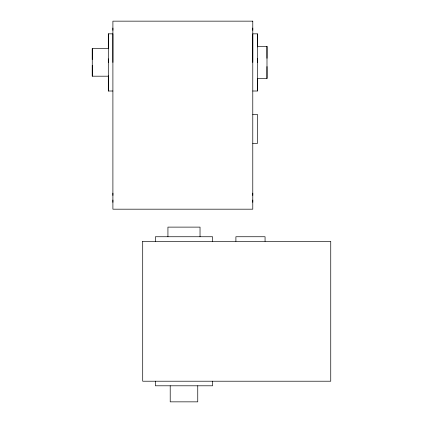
<?xml version="1.0" encoding="UTF-8"?>
<svg xmlns="http://www.w3.org/2000/svg" width="423" height="423" viewBox="0 0 423 423"><rect width="100%" height="100%" fill="white"/><g stroke="black" fill="none" stroke-linecap="round" stroke-linejoin="round"><path stroke-width="0.63" d="M108.309 75.728L108.309 76.193L92.256 76.193L92.256 65.406M92.256 59.447L92.256 48.656L108.309 48.656M112.899 91.008L108.309 91.008L108.309 76.716M108.309 62.424L108.309 33.84L112.899 33.84L112.899 62.424M112.899 202.305L112.899 200.016M112.899 195.426L112.899 193.137M112.899 30.324L112.899 28.029M155.4 381.213L155.4 385.797L212.568 385.797L212.568 381.213M155.4 241.332L155.4 236.743L212.568 236.743L212.568 241.332M167.931 236.743L167.931 227.114L200.031 227.114L200.031 236.743M170.21 385.797L170.21 401.85L197.753 401.85L197.753 385.797M235.902 241.332L235.902 236.743L265.062 236.743L265.062 241.332M252.78 202.305L252.78 200.016M252.78 195.426L252.78 193.137M252.78 62.424L252.78 33.84L257.364 33.84L257.364 46.921M252.78 30.324L252.78 28.029M252.78 91.008L257.364 91.008L257.364 78.678M257.364 62.424L257.364 33.84M257.364 78.477L266.992 78.477L266.992 66.58M266.992 58.274L266.992 46.377L257.364 46.377M252.78 114.347L257.364 114.347L257.364 143.503L252.78 143.503M266.992 46.377L266.992 78.477M257.364 58.274L257.364 91.008M108.309 33.84L108.309 48.132M108.309 58.86L108.309 91.008M92.256 48.656L92.256 76.193M142.704 241.332L142.704 381.213L330.744 381.213L330.744 241.332L142.704 241.332M252.78 21.15L112.899 21.15L112.899 209.184L252.78 209.184L252.78 21.15"/></g></svg>
